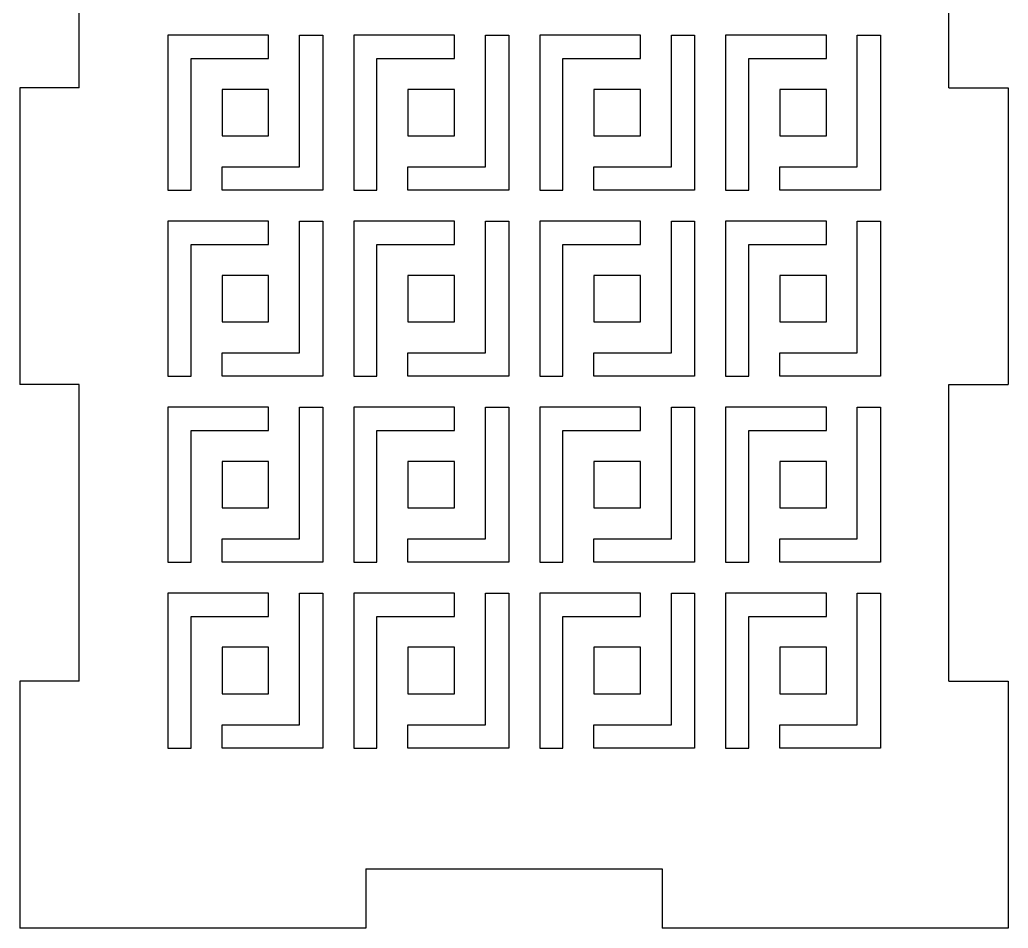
# Model space of a CAD drawing. Extents: x 8 to 213, y -217 to -66.
# Drawn here: x 8.03 to 57.74, y -165.55 to -119.87 of the extents above; entities that cross this region are included whole.
import ezdxf

# ---------------------------------------------------------------- set-up
doc = ezdxf.new("R2010")
doc.units = 0
doc.header["$MEASUREMENT"] = 0

msp = doc.modelspace()

# ---------------------------------------------------------------- linework, layer by layer
for p, q in [((11.011, -123.298), (11.011, -108.384)), ((54.758, -123.298), (54.758, -108.384)), ((20.539, -120.646), (15.474, -120.646)), ((15.474, -120.646), (15.474, -128.439)), ((20.539, -121.815), (20.539, -120.646)), ((22.098, -127.27), (22.098, -120.646)), ((22.098, -120.646), (23.267, -120.646)), ((23.267, -120.646), (23.267, -128.439)), ((29.89, -120.646), (24.825, -120.646)), ((24.825, -120.646), (24.825, -128.439)), ((29.89, -121.815), (29.89, -120.646)), ((31.449, -127.27), (31.449, -120.646)), ((31.449, -120.646), (32.618, -120.646)), ((32.618, -120.646), (32.618, -128.439)), ((39.242, -120.646), (34.176, -120.646)), ((34.176, -120.646), (34.176, -128.439)), ((39.242, -121.815), (39.242, -120.646)), ((40.8, -127.27), (40.8, -120.646)), ((40.8, -120.646), (41.969, -120.646)), ((41.969, -120.646), (41.969, -128.439)), ((48.593, -120.646), (43.528, -120.646)), ((43.528, -120.646), (43.528, -128.439)), ((48.593, -121.815), (48.593, -120.646)), ((50.151, -127.27), (50.151, -120.646)), ((50.151, -120.646), (51.32, -120.646)), ((51.32, -120.646), (51.32, -128.439)), ((16.643, -128.439), (16.643, -121.815)), ((16.643, -121.815), (20.539, -121.815)), ((25.994, -128.439), (25.994, -121.815)), ((25.994, -121.815), (29.89, -121.815)), ((35.345, -128.439), (35.345, -121.815)), ((35.345, -121.815), (39.242, -121.815)), ((44.697, -128.439), (44.697, -121.815)), ((44.697, -121.815), (48.593, -121.815)), ((8.028, -123.298), (8.028, -138.212)), ((11.011, -123.298), (8.028, -123.298)), ((20.539, -123.373), (18.201, -123.373)), ((18.201, -123.373), (18.201, -125.711)), ((20.539, -125.711), (20.539, -123.373)), ((29.89, -123.373), (27.553, -123.373)), ((27.553, -123.373), (27.553, -125.711)), ((29.89, -125.711), (29.89, -123.373)), ((39.242, -123.373), (36.904, -123.373)), ((36.904, -123.373), (36.904, -125.711)), ((39.242, -125.711), (39.242, -123.373)), ((48.593, -123.373), (46.255, -123.373)), ((46.255, -123.373), (46.255, -125.711)), ((48.593, -125.711), (48.593, -123.373)), ((54.758, -123.298), (57.741, -123.298)), ((57.741, -123.298), (57.741, -138.212)), ((18.201, -125.711), (20.539, -125.711)), ((27.553, -125.711), (29.89, -125.711)), ((36.904, -125.711), (39.242, -125.711)), ((46.255, -125.711), (48.593, -125.711)), ((18.201, -128.439), (18.201, -127.27)), ((18.201, -127.27), (22.098, -127.27)), ((27.553, -128.439), (27.553, -127.27)), ((27.553, -127.27), (31.449, -127.27)), ((36.904, -128.439), (36.904, -127.27)), ((36.904, -127.27), (40.8, -127.27)), ((46.255, -128.439), (46.255, -127.27)), ((46.255, -127.27), (50.151, -127.27)), ((15.474, -128.439), (16.643, -128.439)), ((23.267, -128.439), (18.201, -128.439)), ((24.825, -128.439), (25.994, -128.439)), ((32.618, -128.439), (27.553, -128.439)), ((34.176, -128.439), (35.345, -128.439)), ((41.969, -128.439), (36.904, -128.439)), ((43.528, -128.439), (44.697, -128.439)), ((51.32, -128.439), (46.255, -128.439)), ((20.539, -129.997), (15.474, -129.997)), ((15.474, -129.997), (15.474, -137.79)), ((20.539, -131.166), (20.539, -129.997)), ((22.098, -136.621), (22.098, -129.997)), ((22.098, -129.997), (23.267, -129.997)), ((23.267, -129.997), (23.267, -137.79)), ((29.89, -129.997), (24.825, -129.997)), ((24.825, -129.997), (24.825, -137.79)), ((29.89, -131.166), (29.89, -129.997)), ((31.449, -136.621), (31.449, -129.997)), ((31.449, -129.997), (32.618, -129.997)), ((32.618, -129.997), (32.618, -137.79)), ((39.242, -129.997), (34.176, -129.997)), ((34.176, -129.997), (34.176, -137.79)), ((39.242, -131.166), (39.242, -129.997)), ((40.8, -136.621), (40.8, -129.997)), ((40.8, -129.997), (41.969, -129.997)), ((41.969, -129.997), (41.969, -137.79)), ((48.593, -129.997), (43.528, -129.997)), ((43.528, -129.997), (43.528, -137.79)), ((48.593, -131.166), (48.593, -129.997)), ((50.151, -136.621), (50.151, -129.997)), ((50.151, -129.997), (51.32, -129.997)), ((51.32, -129.997), (51.32, -137.79)), ((16.643, -137.79), (16.643, -131.166)), ((16.643, -131.166), (20.539, -131.166)), ((25.994, -137.79), (25.994, -131.166)), ((25.994, -131.166), (29.89, -131.166)), ((35.345, -137.79), (35.345, -131.166)), ((35.345, -131.166), (39.242, -131.166)), ((44.697, -137.79), (44.697, -131.166)), ((44.697, -131.166), (48.593, -131.166)), ((20.539, -132.725), (18.201, -132.725)), ((18.201, -132.725), (18.201, -135.062)), ((20.539, -135.062), (20.539, -132.725)), ((29.89, -132.725), (27.553, -132.725)), ((27.553, -132.725), (27.553, -135.062)), ((29.89, -135.062), (29.89, -132.725)), ((39.242, -132.725), (36.904, -132.725)), ((36.904, -132.725), (36.904, -135.062)), ((39.242, -135.062), (39.242, -132.725)), ((48.593, -132.725), (46.255, -132.725)), ((46.255, -132.725), (46.255, -135.062)), ((48.593, -135.062), (48.593, -132.725)), ((18.201, -135.062), (20.539, -135.062)), ((27.553, -135.062), (29.89, -135.062)), ((36.904, -135.062), (39.242, -135.062)), ((46.255, -135.062), (48.593, -135.062)), ((18.201, -137.79), (18.201, -136.621)), ((18.201, -136.621), (22.098, -136.621)), ((27.553, -137.79), (27.553, -136.621)), ((27.553, -136.621), (31.449, -136.621)), ((36.904, -137.79), (36.904, -136.621)), ((36.904, -136.621), (40.8, -136.621)), ((46.255, -137.79), (46.255, -136.621)), ((46.255, -136.621), (50.151, -136.621)), ((15.474, -137.79), (16.643, -137.79)), ((23.267, -137.79), (18.201, -137.79)), ((24.825, -137.79), (25.994, -137.79)), ((32.618, -137.79), (27.553, -137.79)), ((34.176, -137.79), (35.345, -137.79)), ((41.969, -137.79), (36.904, -137.79)), ((43.528, -137.79), (44.697, -137.79)), ((51.32, -137.79), (46.255, -137.79)), ((11.011, -138.212), (8.028, -138.212)), ((11.011, -153.126), (11.011, -138.212)), ((54.758, -153.126), (54.758, -138.212)), ((54.758, -138.212), (57.741, -138.212)), ((20.539, -139.348), (15.474, -139.348)), ((15.474, -139.348), (15.474, -147.141)), ((20.539, -140.517), (20.539, -139.348)), ((22.098, -145.972), (22.098, -139.348)), ((22.098, -139.348), (23.267, -139.348)), ((23.267, -139.348), (23.267, -147.141)), ((29.89, -139.348), (24.825, -139.348)), ((24.825, -139.348), (24.825, -147.141)), ((29.89, -140.517), (29.89, -139.348)), ((31.449, -145.972), (31.449, -139.348)), ((31.449, -139.348), (32.618, -139.348)), ((32.618, -139.348), (32.618, -147.141)), ((39.242, -139.348), (34.176, -139.348)), ((34.176, -139.348), (34.176, -147.141)), ((39.242, -140.517), (39.242, -139.348)), ((40.8, -145.972), (40.8, -139.348)), ((40.8, -139.348), (41.969, -139.348)), ((41.969, -139.348), (41.969, -147.141)), ((48.593, -139.348), (43.528, -139.348)), ((43.528, -139.348), (43.528, -147.141)), ((48.593, -140.517), (48.593, -139.348)), ((50.151, -145.972), (50.151, -139.348)), ((50.151, -139.348), (51.32, -139.348)), ((51.32, -139.348), (51.32, -147.141)), ((16.643, -147.141), (16.643, -140.517)), ((16.643, -140.517), (20.539, -140.517)), ((25.994, -147.141), (25.994, -140.517)), ((25.994, -140.517), (29.89, -140.517)), ((35.345, -147.141), (35.345, -140.517)), ((35.345, -140.517), (39.242, -140.517)), ((44.697, -147.141), (44.697, -140.517)), ((44.697, -140.517), (48.593, -140.517)), ((20.539, -142.076), (18.201, -142.076)), ((18.201, -142.076), (18.201, -144.414)), ((20.539, -144.414), (20.539, -142.076)), ((29.89, -142.076), (27.553, -142.076)), ((27.553, -142.076), (27.553, -144.414)), ((29.89, -144.414), (29.89, -142.076)), ((39.242, -142.076), (36.904, -142.076)), ((36.904, -142.076), (36.904, -144.414)), ((39.242, -144.414), (39.242, -142.076)), ((48.593, -142.076), (46.255, -142.076)), ((46.255, -142.076), (46.255, -144.414)), ((48.593, -144.414), (48.593, -142.076)), ((18.201, -144.414), (20.539, -144.414)), ((27.553, -144.414), (29.89, -144.414)), ((36.904, -144.414), (39.242, -144.414)), ((46.255, -144.414), (48.593, -144.414)), ((18.201, -147.141), (18.201, -145.972)), ((18.201, -145.972), (22.098, -145.972)), ((27.553, -147.141), (27.553, -145.972)), ((27.553, -145.972), (31.449, -145.972)), ((36.904, -147.141), (36.904, -145.972)), ((36.904, -145.972), (40.8, -145.972)), ((46.255, -147.141), (46.255, -145.972)), ((46.255, -145.972), (50.151, -145.972)), ((15.474, -147.141), (16.643, -147.141)), ((23.267, -147.141), (18.201, -147.141)), ((24.825, -147.141), (25.994, -147.141)), ((32.618, -147.141), (27.553, -147.141)), ((34.176, -147.141), (35.345, -147.141)), ((41.969, -147.141), (36.904, -147.141)), ((43.528, -147.141), (44.697, -147.141)), ((51.32, -147.141), (46.255, -147.141)), ((20.539, -148.7), (15.474, -148.7)), ((15.474, -148.7), (15.474, -156.492)), ((20.539, -149.869), (20.539, -148.7)), ((22.098, -155.323), (22.098, -148.7)), ((22.098, -148.7), (23.267, -148.7)), ((23.267, -148.7), (23.267, -156.492)), ((29.89, -148.7), (24.825, -148.7)), ((24.825, -148.7), (24.825, -156.492)), ((29.89, -149.869), (29.89, -148.7)), ((31.449, -155.323), (31.449, -148.7)), ((31.449, -148.7), (32.618, -148.7)), ((32.618, -148.7), (32.618, -156.492)), ((39.242, -148.7), (34.176, -148.7)), ((34.176, -148.7), (34.176, -156.492)), ((39.242, -149.869), (39.242, -148.7)), ((40.8, -155.323), (40.8, -148.7)), ((40.8, -148.7), (41.969, -148.7)), ((41.969, -148.7), (41.969, -156.492)), ((48.593, -148.7), (43.528, -148.7)), ((43.528, -148.7), (43.528, -156.492)), ((48.593, -149.869), (48.593, -148.7)), ((50.151, -155.323), (50.151, -148.7)), ((50.151, -148.7), (51.32, -148.7)), ((51.32, -148.7), (51.32, -156.492)), ((16.643, -156.492), (16.643, -149.869)), ((16.643, -149.869), (20.539, -149.869)), ((25.994, -156.492), (25.994, -149.869)), ((25.994, -149.869), (29.89, -149.869)), ((35.345, -156.492), (35.345, -149.869)), ((35.345, -149.869), (39.242, -149.869)), ((44.697, -156.492), (44.697, -149.869)), ((44.697, -149.869), (48.593, -149.869)), ((20.539, -151.427), (18.201, -151.427)), ((18.201, -151.427), (18.201, -153.765)), ((20.539, -153.765), (20.539, -151.427)), ((29.89, -151.427), (27.553, -151.427)), ((27.553, -151.427), (27.553, -153.765)), ((29.89, -153.765), (29.89, -151.427)), ((39.242, -151.427), (36.904, -151.427)), ((36.904, -151.427), (36.904, -153.765)), ((39.242, -153.765), (39.242, -151.427)), ((48.593, -151.427), (46.255, -151.427)), ((46.255, -151.427), (46.255, -153.765)), ((48.593, -153.765), (48.593, -151.427)), ((11.011, -153.126), (8.028, -153.126)), ((8.028, -153.126), (8.028, -165.554)), ((54.758, -153.126), (57.741, -153.126)), ((57.741, -153.126), (57.741, -165.554)), ((18.201, -153.765), (20.539, -153.765)), ((27.553, -153.765), (29.89, -153.765)), ((36.904, -153.765), (39.242, -153.765)), ((46.255, -153.765), (48.593, -153.765)), ((18.201, -156.492), (18.201, -155.323)), ((18.201, -155.323), (22.098, -155.323)), ((27.553, -156.492), (27.553, -155.323)), ((27.553, -155.323), (31.449, -155.323)), ((36.904, -156.492), (36.904, -155.323)), ((36.904, -155.323), (40.8, -155.323)), ((46.255, -156.492), (46.255, -155.323)), ((46.255, -155.323), (50.151, -155.323)), ((15.474, -156.492), (16.643, -156.492)), ((23.267, -156.492), (18.201, -156.492)), ((24.825, -156.492), (25.994, -156.492)), ((32.618, -156.492), (27.553, -156.492)), ((34.176, -156.492), (35.345, -156.492)), ((41.969, -156.492), (36.904, -156.492)), ((43.528, -156.492), (44.697, -156.492)), ((51.32, -156.492), (46.255, -156.492)), ((25.428, -162.571), (40.342, -162.571)), ((25.428, -162.571), (25.428, -165.554)), ((40.342, -162.571), (40.342, -165.554)), ((25.428, -165.554), (8.028, -165.554)), ((57.741, -165.554), (40.342, -165.554))]:
    msp.add_line(p, q)

doc.saveas('drawing.dxf')
